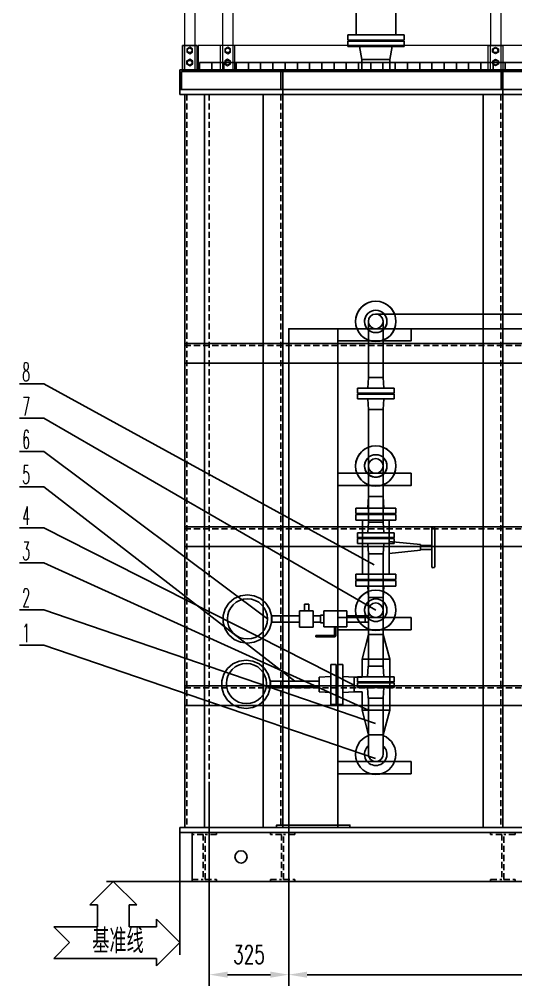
# Model space of a CAD drawing. Header units: millimetres. Extents: x 115735 to 194929, y 30422 to 45272.
# Drawn here: x 181114 to 183143, y 38954 to 42908 of the extents above; entities that cross this region are included whole.
import ezdxf

# ---------------------------------------------------------------- set-up
doc = ezdxf.new("R2010")
doc.units = ezdxf.units.MM
doc.linetypes.add('DASHED2', pattern=[0.375, 0.25, -0.125])
doc.layers.add('DATA', color=4, linetype='Continuous')
doc.layers.add('DIM', color=3, linetype='Continuous')
doc.layers.add('ST_GL_WELDING SYMBOL', color=6, linetype='Continuous', lineweight=13)
doc.layers.add('ST_MA_EQUI', color=7, linetype='Continuous', lineweight=15)
doc.styles.add('HZFS', font='txt.shx', dxfattribs={"width": 0.67, "bigfont": 'HZFS.shx'})
doc.styles.add('JEREH', font='isocp.shx', dxfattribs={"width": 0.7, "bigfont": 'hzfs.shx'})
doc.styles.add('残雪', font='romans.shx', dxfattribs={"width": 0.5, "bigfont": 'hztxt.shx'})
doc.dimstyles.new('DIMSTD1-35', dxfattribs={"dimscale": 30, "dimtxt": 2.5, "dimasz": 2.5, "dimexe": 1.5, "dimexo": 0.5, "dimgap": 1.5, "dimtad": 1, "dimdec": 0, "dimrnd": 0.1, "dimdsep": 46, "dimtxsty": 'HZFS', "dimcen": 0, "dimclrd": 4, "dimclre": 4, "dimclrt": 4, "dimadec": 0, "dimazin": 0, "dimtfac": 0.5, "dimtdec": 4, "dimtmove": 0, "dimatfit": 3, "dimfxl": 1, "dimtolj": 1, "dimarcsym": 0})

# ---------------------------------------------------------------- blocks, each defined once
blk = doc.blocks.new('*D304')
at = {"color": 4, "lineweight": -2, "transparency": 16777216}
for p, q in [((181890.6, 39771.2), (181890.6, 38954)), ((182215.6, 39771.2), (182215.6, 38954)), ((181965.6, 38999), (182140.6, 38999))]:
    blk.add_line(p, q, dxfattribs=at)
at = {"color": 4, "transparency": 16777216}
for points in [[(181965.6, 39011.5), (181965.6, 38986.5), (181890.6, 38999)], [(182140.6, 39011.5), (182140.6, 38986.5), (182215.6, 38999)]]:
    blk.add_solid(points, dxfattribs=at)
at = {"layer": 'Defpoints', "color": 0, "transparency": 16777216}
for p in [(181890.6, 39786.2), (182215.6, 39786.2), (182215.6, 38999)]:
    blk.add_point(p, dxfattribs=at)
at = {"color": 4, "transparency": 16777216, "insert": (182053.1, 39081.5), "char_height": 75, "attachment_point": 5, "style": 'HZFS'}
blk.add_mtext('\\A1;325', dxfattribs=at)
blk = doc.blocks.new('*D305')
at = {"color": 4, "lineweight": -2, "transparency": 16777216}
for p, q in [((182215.6, 39771.2), (182215.6, 38954)), ((185165.6, 39771.2), (185165.6, 38954)), ((182290.6, 38999), (185090.6, 38999))]:
    blk.add_line(p, q, dxfattribs=at)
at = {"color": 4, "transparency": 16777216}
for points in [[(182290.6, 39011.5), (182290.6, 38986.5), (182215.6, 38999)], [(185090.6, 39011.5), (185090.6, 38986.5), (185165.6, 38999)]]:
    blk.add_solid(points, dxfattribs=at)
at = {"layer": 'Defpoints', "color": 0, "transparency": 16777216}
for p in [(182215.6, 39786.2), (185165.6, 39786.2), (185165.6, 38999)]:
    blk.add_point(p, dxfattribs=at)
at = {"color": 4, "transparency": 16777216, "insert": (183690.6, 39081.5), "char_height": 75, "attachment_point": 5, "style": 'HZFS'}
blk.add_mtext('\\A1;2950', dxfattribs=at)

msp = doc.modelspace()

# ---------------------------------------------------------------- linework, layer by layer
at = {"color": 8, "lineweight": -3, "ltscale": 10}
for p, q in [((182490.9, 43128.9), (182490.9, 42844.8)), ((182653.1, 43128.9), (182653.1, 42844.8)), ((182687, 42844.8), (182457, 42844.8)), ((182457, 42844.8), (182457, 42822.8)), ((182457, 42822.8), (182687, 42822.8)), ((182493.5, 42820.8), (182493.5, 42822.8)), ((182493.5, 42820.8), (182650.5, 42820.8)), ((182493.5, 42820.8), (182650.5, 42820.8)), ((182650.5, 42820.8), (182493.5, 42820.8)), ((182514, 42820.8), (182628, 42820.8)), ((182518.1, 42820.8), (182552.1, 42820.8)), ((182625.9, 42820.8), (182591.9, 42820.8)), ((182650.5, 42820.8), (182650.5, 42822.8)), ((182650.5, 42820.8), (182650.5, 42818.8)), ((182687, 42822.8), (182687, 42844.8)), ((182687, 42818.8), (182457, 42818.8)), ((182457, 42818.8), (182457, 42796.8)), ((182457, 42796.8), (182687, 42796.8)), ((182504.5, 42796.8), (182514, 42743.8)), ((182637.5, 42796.8), (182628, 42743.8)), ((182687, 42796.8), (182687, 42818.8)), ((182514, 42700.8), (182514, 42743.8)), ((182628, 42743.8), (182514, 42743.8)), ((182628, 42743.8), (182628, 42700.8))]:
    msp.add_line(p, q, dxfattribs=at)
at = {"color": 8}
for p, q in [((182493.5, 42820.8), (182493.5, 42818.8)), ((181840.6, 42800.8), (181840.6, 42700.8)), ((185730.6, 42730.8), (181850.6, 42730.8)), ((181850.6, 42730.8), (181850.6, 42700.8)), ((181850.6, 42730.8), (181850.6, 42700.8)), ((181900.6, 42730.8), (181900.6, 42700.8)), ((181950.6, 42730.8), (181950.6, 42700.8)), ((182000.6, 42730.8), (182000.6, 42700.8)), ((182050.6, 42730.8), (182050.6, 42700.8)), ((182100.6, 42730.8), (182100.6, 42700.8)), ((182150.6, 42730.8), (182150.6, 42700.8)), ((182200.6, 42730.8), (182200.6, 42700.8)), ((182250.6, 42730.8), (182250.6, 42700.8)), ((182300.6, 42730.8), (182300.6, 42700.8)), ((182350.6, 42730.8), (182350.6, 42700.8)), ((182400.6, 42730.8), (182400.6, 42700.8)), ((182450.6, 42730.8), (182450.6, 42700.8)), ((182500.6, 42730.8), (182500.6, 42700.8)), ((182550.6, 42730.8), (182550.6, 42700.8)), ((182600.6, 42730.8), (182600.6, 42700.8)), ((182650.6, 42730.8), (182650.6, 42700.8)), ((182700.6, 42730.8), (182700.6, 42700.8)), ((182750.6, 42730.8), (182750.6, 42700.8)), ((182800.6, 42730.8), (182800.6, 42700.8)), ((182850.6, 42730.8), (182850.6, 42700.8)), ((182900.6, 42730.8), (182900.6, 42700.8)), ((182950.6, 42730.8), (182950.6, 42700.8)), ((183000.6, 42730.8), (183000.6, 42700.8)), ((183050.6, 42730.8), (183050.6, 42700.8)), ((183100.6, 42730.8), (183100.6, 42700.8)), ((181770.6, 42700.8), (185810.6, 42700.8)), ((181770.6, 42620.8), (181770.6, 42700.8)), ((181850.6, 42700.8), (181770.6, 42700.8)), ((185803.6, 42693.8), (181777.6, 42693.8)), ((181850.6, 42693.8), (181777.6, 42693.8)), ((181777.6, 42693.8), (181777.6, 42620.8)), ((181780.6, 42700.8), (181840.6, 42700.8)), ((181850.6, 42700.8), (181850.6, 42693.8)), ((181850.6, 42700.8), (185730.6, 42700.8)), ((181935.6, 42700.8), (181995.6, 42700.8)), ((182110.6, 42700.8), (182110.6, 42693.8)), ((182110.6, 42700.8), (182190.6, 42700.8)), ((182110.6, 42693.8), (182183.6, 42693.8)), ((182183.6, 42693.8), (182183.6, 42620.8)), ((182190.6, 42600.8), (182190.6, 42700.8)), ((183010.6, 42700.8), (183010.6, 42693.8)), ((183010.6, 42700.8), (183090.6, 42700.8)), ((183010.6, 42693.8), (183083.6, 42693.8)), ((183030.6, 42700.8), (183090.6, 42700.8)), ((183083.6, 42693.8), (183083.6, 42620.8)), ((183090.6, 42600.8), (183090.6, 42700.8)), ((185810.6, 42620.8), (181770.6, 42620.8)), ((181770.6, 42620.8), (181770.6, 42600.8)), ((181770.6, 42600.8), (185810.6, 42600.8)), ((181870.6, 42600.8), (181790.6, 42600.8)), ((181790.6, 42600.8), (181790.6, 39600.8)), ((181870.6, 39600.8), (181870.6, 42600.8)), ((185710.6, 42600.8), (181870.6, 42600.8)), ((181870.6, 42600.8), (181870.6, 39600.8)), ((182190.6, 42600.8), (182110.6, 42600.8)), ((182110.6, 42600.8), (182110.6, 39600.8)), ((182190.6, 39600.8), (182190.6, 42600.8)), ((183090.6, 42600.8), (183010.6, 42600.8)), ((183010.6, 42600.8), (183010.6, 39600.8)), ((183090.6, 39600.8), (183090.6, 42600.8)), ((185790.6, 41580.8), (181790.6, 41580.8)), ((181790.6, 41580.8), (181790.6, 41500.8)), ((181790.6, 41500.8), (185790.6, 41500.8)), ((185790.6, 40830.8), (181790.6, 40830.8)), ((181790.6, 40830.8), (181790.6, 40750.8)), ((181790.6, 40750.8), (185790.6, 40750.8)), ((185790.6, 40180.8), (181790.6, 40180.8)), ((181790.6, 40180.8), (181790.6, 40100.8)), ((181790.6, 40100.8), (185790.6, 40100.8)), ((181770.6, 39600.8), (185810.6, 39600.8)), ((181770.6, 39580.8), (181770.6, 39600.8)), ((181770.6, 39580.8), (181770.6, 39080.8)), ((185810.6, 39580.8), (181770.6, 39580.8)), ((181790.6, 39600.8), (181870.6, 39600.8)), ((181820.3, 39380.8), (181820.3, 39580.8)), ((181870.6, 39600.8), (185710.6, 39600.8)), ((182110.6, 39600.8), (182190.6, 39600.8)), ((183010.6, 39600.8), (183090.6, 39600.8)), ((181820.3, 39380.8), (181470.6, 39380.8)), ((181820.3, 39380.8), (185760.3, 39380.8))]:
    msp.add_line(p, q, dxfattribs=at)
at = {"color": 8, "linetype": 'DASHED2', "ltscale": 100}
for p, q in [((181798.6, 42600.8), (181798.6, 39600.8)), ((185690.6, 42600.8), (181890.6, 42600.8)), ((181890.6, 42600.8), (181890.6, 39600.8)), ((182182.6, 42600.8), (182182.6, 39600.8)), ((183082.6, 42600.8), (183082.6, 39600.8)), ((181790.6, 41572.8), (185790.6, 41572.8)), ((181790.6, 40822.8), (185790.6, 40822.8)), ((181790.6, 40172.8), (185790.6, 40172.8)), ((181820.3, 39572.8), (181820.3, 39580.8)), ((181820.3, 39580.8), (181920.3, 39580.8)), ((181890.6, 39600.8), (185690.6, 39600.8)), ((181920.3, 39580.8), (181920.3, 39572.8)), ((182140.3, 39572.8), (182140.3, 39580.8)), ((182140.3, 39580.8), (182240.3, 39580.8)), ((182240.3, 39580.8), (182240.3, 39572.8)), ((183040.3, 39572.8), (183040.3, 39580.8)), ((183040.3, 39580.8), (183140.3, 39580.8)), ((183140.3, 39580.8), (183140.3, 39572.8)), ((181866.3, 39572.8), (181820.3, 39572.8)), ((181866.3, 39572.8), (181866.3, 39388.8)), ((181874.3, 39388.8), (181874.3, 39572.8)), ((181920.3, 39572.8), (181874.3, 39572.8)), ((182186.3, 39572.8), (182140.3, 39572.8)), ((182186.3, 39572.8), (182186.3, 39388.8)), ((182194.3, 39388.8), (182194.3, 39572.8)), ((182240.3, 39572.8), (182194.3, 39572.8)), ((183086.3, 39572.8), (183040.3, 39572.8)), ((183086.3, 39572.8), (183086.3, 39388.8)), ((183094.3, 39388.8), (183094.3, 39572.8)), ((183140.3, 39572.8), (183094.3, 39572.8)), ((181820.3, 39380.8), (181820.3, 39388.8)), ((181820.3, 39388.8), (181866.3, 39388.8)), ((181920.3, 39380.8), (181820.3, 39380.8)), ((181874.3, 39388.8), (181920.3, 39388.8)), ((181920.3, 39388.8), (181920.3, 39380.8)), ((182140.3, 39380.8), (182140.3, 39388.8)), ((182140.3, 39388.8), (182186.3, 39388.8)), ((182240.3, 39380.8), (182140.3, 39380.8)), ((182194.3, 39388.8), (182240.3, 39388.8)), ((182240.3, 39388.8), (182240.3, 39380.8)), ((183040.3, 39380.8), (183040.3, 39388.8)), ((183040.3, 39388.8), (183086.3, 39388.8)), ((183140.3, 39380.8), (183040.3, 39380.8)), ((183094.3, 39388.8), (183140.3, 39388.8)), ((183140.3, 39388.8), (183140.3, 39380.8))]:
    msp.add_line(p, q, dxfattribs=at)
at = {"color": 2}
for p, q in [((182541, 41674.9), (182541, 41441.9)), ((182571, 41701.8), (185010.3, 41701.8)), ((182601, 41674.9), (182601, 41441.9)), ((182571, 41641.8), (185010.3, 41641.8)), ((182541, 41311.5), (182601, 41311.5)), ((182541, 41311.5), (182541, 40955.2)), ((182601, 41311.5), (182601, 40955.2)), ((182541, 40955.2), (182541, 40850.7)), ((182601, 40955.2), (182601, 40850.7)), ((182541, 40720.3), (182601, 40720.3)), ((182541, 40720.3), (182541, 40260.8)), ((182601, 40720.3), (182601, 40260.8)), ((182540.7, 40130.4), (182600.7, 40130.4)), ((182541, 40130.4), (182541, 39900.9)), ((182601, 40130.4), (182601, 39900.9))]:
    msp.add_line(p, q, dxfattribs=at)
at = {"color": 0, "lineweight": -3, "ltscale": 10}
for p, q in [((182538.3, 40907.5), (182541, 40955.2)), ((182541, 40955.2), (182547, 40955.2)), ((182541, 40955.2), (182547, 40955.2)), ((182547, 40955.2), (182553, 40955.2)), ((182547, 40955.2), (182553, 40955.2)), ((182553, 40955.2), (182559, 40955.2)), ((182553, 40955.2), (182559, 40955.2)), ((182559, 40955.2), (182565, 40955.2)), ((182559, 40955.2), (182565, 40955.2)), ((182565, 40955.2), (182571, 40955.2)), ((182565, 40955.2), (182571, 40955.2)), ((182571, 40955.2), (182577, 40955.2)), ((182571, 40955.2), (182577, 40955.2)), ((182577, 40955.2), (182583, 40955.2)), ((182577, 40955.2), (182583, 40955.2)), ((182583, 40955.2), (182589, 40955.2)), ((182583, 40955.2), (182589, 40955.2)), ((182589, 40955.2), (182595, 40955.2)), ((182589, 40955.2), (182595, 40955.2)), ((182595, 40955.2), (182601, 40955.2)), ((182595, 40955.2), (182601, 40955.2)), ((182601, 40955.2), (182603.7, 40907.5)), ((182494.6, 40907.5), (182489.2, 40907.5)), ((182489.2, 40885.7), (182489.2, 40907.5)), ((182494.6, 40885.7), (182489.2, 40885.7)), ((182508.3, 40907.5), (182494.6, 40907.5)), ((182494.6, 40885.7), (182508.3, 40885.7)), ((182530.1, 40907.5), (182508.3, 40907.5)), ((182508.3, 40885.7), (182530.1, 40885.7)), ((182516.4, 40885.7), (182516.4, 40881.6)), ((182557.3, 40907.5), (182530.1, 40907.5)), ((182530.1, 40885.7), (182557.3, 40885.7)), ((182586, 40907.5), (182557.3, 40907.5)), ((182557.3, 40885.7), (182586, 40885.7)), ((182611.9, 40907.5), (182586, 40907.5)), ((182586, 40885.7), (182611.9, 40885.7)), ((182603.7, 40909), (182603.6, 40909)), ((182633.7, 40907.5), (182611.9, 40907.5)), ((182611.9, 40885.7), (182633.7, 40885.7)), ((182626.9, 40881.6), (182626.9, 40885.7)), ((182648.7, 40907.5), (182633.7, 40907.5)), ((182633.7, 40885.7), (182648.7, 40885.7)), ((182652.8, 40907.5), (182648.7, 40907.5)), ((182648.7, 40885.7), (182652.8, 40885.7)), ((182652.8, 40885.7), (182652.8, 40907.5)), ((182494.6, 40881.6), (182489.2, 40881.6)), ((182489.2, 40881.6), (182489.2, 40858.4)), ((182489.2, 40858.4), (182652.8, 40858.4)), ((182508.3, 40881.6), (182494.6, 40881.6)), ((182530.1, 40881.6), (182508.3, 40881.6)), ((182516.3, 40858.4), (182516.3, 40637.5)), ((182557.3, 40881.6), (182530.1, 40881.6)), ((182586, 40881.6), (182557.3, 40881.6)), ((182611.9, 40881.6), (182586, 40881.6)), ((182633.7, 40881.6), (182611.9, 40881.6)), ((182625.7, 40858.4), (182625.7, 40637.5)), ((182648.7, 40881.6), (182633.7, 40881.6)), ((182652.8, 40858.4), (182647.3, 40858.4)), ((182648.7, 40881.6), (182652.8, 40881.6)), ((182652.8, 40881.6), (182652.8, 40858.4)), ((182800.2, 40825.2), (182801.9, 40829.3)), ((182800.2, 40669.2), (182800.2, 40825.2)), ((182801.9, 40829.3), (182806.2, 40831)), ((182806.2, 40831), (182810.4, 40829.3)), ((182810.4, 40829.3), (182812.2, 40825.2)), ((182812.2, 40825.2), (182812.2, 40684.6)), ((182625.7, 40771.6), (182754.6, 40759.2)), ((182754.6, 40735.2), (182625.7, 40722.8)), ((182754.6, 40759.2), (182754.6, 40735.2)), ((182754.6, 40755.2), (182800.2, 40755.2)), ((182754.6, 40739.2), (182800.2, 40739.2)), ((182801.9, 40665.1), (182800.2, 40669.2)), ((182806.2, 40663.3), (182801.9, 40665.1)), ((182810.4, 40665.1), (182806.2, 40663.3)), ((182812.2, 40669.2), (182810.4, 40665.1)), ((182812.2, 40684.6), (182812.2, 40669.2)), ((182652.8, 40637.5), (182489.2, 40637.5)), ((182489.2, 40615.7), (182489.2, 40637.5)), ((182494.6, 40615.7), (182489.2, 40615.7)), ((182494.6, 40611.6), (182489.2, 40611.6)), ((182489.2, 40611.6), (182489.2, 40588.4)), ((182494.6, 40615.7), (182508.3, 40615.7)), ((182508.3, 40611.6), (182494.6, 40611.6)), ((182508.3, 40615.7), (182530.1, 40615.7)), ((182530.1, 40611.6), (182508.3, 40611.6)), ((182516.4, 40615.7), (182516.4, 40611.6)), ((182530.1, 40615.7), (182557.3, 40615.7)), ((182557.3, 40611.6), (182530.1, 40611.6)), ((182557.3, 40615.7), (182586, 40615.7)), ((182586, 40611.6), (182557.3, 40611.6)), ((182586, 40615.7), (182611.9, 40615.7)), ((182611.9, 40611.6), (182586, 40611.6)), ((182611.9, 40615.7), (182633.7, 40615.7)), ((182633.7, 40611.6), (182611.9, 40611.6)), ((182626.9, 40611.6), (182626.9, 40615.7)), ((182633.7, 40615.7), (182648.7, 40615.7)), ((182648.7, 40611.6), (182633.7, 40611.6)), ((182648.7, 40615.7), (182652.8, 40615.7)), ((182648.7, 40611.6), (182652.8, 40611.6)), ((182652.8, 40615.7), (182652.8, 40637.5)), ((182652.8, 40615.7), (182652.8, 40637.5)), ((182652.8, 40611.6), (182652.8, 40588.4)), ((182489.2, 40588.4), (182494.6, 40588.4)), ((182494.6, 40588.4), (182508.3, 40588.4)), ((182508.3, 40588.4), (182530.1, 40588.4)), ((182530.1, 40588.4), (182557.3, 40588.4)), ((182541, 40542.1), (182538.3, 40588.4)), ((182557.3, 40588.4), (182586, 40588.4)), ((182586, 40588.4), (182611.9, 40588.4)), ((182601, 40542.1), (182603.7, 40588.4)), ((182611.9, 40588.4), (182633.7, 40588.4)), ((182633.7, 40588.4), (182648.7, 40588.4)), ((182648.7, 40588.4), (182652.8, 40588.4)), ((181992.8, 40538.5), (181971, 40519.4)), ((182018.7, 40549.4), (181992.8, 40538.5)), ((182047.3, 40553.5), (182018.7, 40549.4)), ((182074.6, 40549.4), (182047.3, 40553.5)), ((182100.5, 40538.5), (182074.6, 40549.4)), ((182122.3, 40519.4), (182100.5, 40538.5)), ((182541, 40542.1), (182541, 40469)), ((182541, 40542.1), (182550.5, 40542.1)), ((182543.7, 40542.1), (182541, 40542.1)), ((182551.9, 40542.1), (182543.7, 40542.1)), ((182543.7, 40542.1), (182550.5, 40542.1)), ((182543.7, 40542.1), (182545.1, 40542.1)), ((182545.1, 40542.1), (182543.7, 40542.1)), ((182546.4, 40542.1), (182545.1, 40542.1)), ((182546.4, 40542.1), (182547.8, 40542.1)), ((182547.8, 40542.1), (182554.6, 40542.1)), ((182550.5, 40542.1), (182549.2, 40542.1)), ((182556, 40542.1), (182551.9, 40542.1)), ((182553.3, 40542.1), (182551.9, 40542.1)), ((182554.6, 40542.1), (182553.3, 40542.1)), ((182554.6, 40542.1), (182562.8, 40542.1)), ((182556, 40542.1), (182560.5, 40542.1)), ((182556, 40542.1), (182560.1, 40542.1)), ((182560.1, 40542.1), (182564.2, 40542.1)), ((182560.5, 40542.1), (182565, 40542.1)), ((182562.8, 40542.1), (182588.7, 40542.1)), ((182564.2, 40542.1), (182568.3, 40542.1)), ((182565, 40542.1), (182569.5, 40542.1)), ((182568.3, 40542.1), (182572.3, 40542.1)), ((182569.5, 40542.1), (182574, 40542.1)), ((182572.3, 40542.1), (182576.4, 40542.1)), ((182574, 40542.1), (182578.5, 40542.1)), ((182576.4, 40542.1), (182580.5, 40542.1)), ((182578.5, 40542.1), (182583, 40542.1)), ((182580.5, 40542.1), (182584.6, 40542.1)), ((182583, 40542.1), (182587.5, 40542.1)), ((182584.6, 40542.1), (182588.7, 40542.1)), ((182590.1, 40542.1), (182587.3, 40542.1)), ((182587.5, 40542.1), (182592, 40542.1)), ((182588.7, 40542.1), (182592.8, 40542.1)), ((182588.7, 40542.1), (182595.5, 40542.1)), ((182590.1, 40542.1), (182588.7, 40542.1)), ((182591.4, 40542.1), (182590.1, 40542.1)), ((182592.8, 40542.1), (182590.1, 40542.1)), ((182592, 40542.1), (182596.5, 40542.1)), ((182592.8, 40542.1), (182596.9, 40542.1)), ((182595.5, 40542.1), (182598.3, 40542.1)), ((182596.5, 40542.1), (182601, 40542.1)), ((182598.3, 40542.1), (182596.9, 40542.1)), ((182596.9, 40542.1), (182601, 40542.1)), ((182598.3, 40542.1), (182596.9, 40542.1)), ((182599.6, 40542.1), (182598.3, 40542.1)), ((182599.6, 40542.1), (182598.3, 40542.1)), ((182599.6, 40542.1), (182601, 40542.1)), ((182601, 40391.2), (182601, 40542.1)), ((181947.8, 40469), (181956, 40496.2)), ((181971, 40519.4), (181956, 40496.2)), ((182137.3, 40496.2), (182122.3, 40519.4)), ((182145.5, 40469), (182137.3, 40496.2)), ((182279.9, 40487), (182279.9, 40515.1)), ((182279.9, 40515.1), (182297.3, 40515.1)), ((182297.3, 40487), (182297.3, 40515.1)), ((182452.3, 40487.6), (182358.3, 40487.6)), ((182358.3, 40487.6), (182358.3, 40421.7)), ((182452.3, 40487.6), (182452.3, 40421.7)), ((181947.8, 40440.3), (181947.8, 40469)), ((182145.5, 40440.3), (182145.5, 40469)), ((182146.9, 40465), (182146.9, 40467.6)), ((182146.9, 40467.6), (182259.4, 40467.6)), ((182146.9, 40462.4), (182146.9, 40465)), ((182146.9, 40459.8), (182146.9, 40462.4)), ((182146.9, 40457.2), (182146.9, 40459.8)), ((182146.9, 40454.6), (182146.9, 40457.2)), ((182146.9, 40452.1), (182146.9, 40454.6)), ((182146.9, 40449.5), (182146.9, 40452.1)), ((182146.9, 40446.9), (182146.9, 40449.5)), ((182259.4, 40421), (182259.4, 40487)), ((182259.4, 40487), (182315, 40487)), ((182315, 40487), (182315, 40421)), ((182315, 40467.6), (182344.6, 40467.6)), ((182344.6, 40467.6), (182344.6, 40470.3)), ((182344.6, 40470.3), (182358.3, 40470.3)), ((182344.6, 40467.6), (182344.6, 40459.4)), ((182344.6, 40459.4), (182344.6, 40449.9)), ((182344.6, 40449.9), (182344.6, 40441.7)), ((182358.3, 40467.6), (182358.3, 40470.3)), ((182358.3, 40459.4), (182358.3, 40467.6)), ((182358.3, 40449.9), (182358.3, 40459.4)), ((182358.3, 40441.7), (182358.3, 40449.9)), ((182452.3, 40465), (182452.3, 40467.6)), ((182452.3, 40467.6), (182527.3, 40467.6)), ((182452.3, 40462.4), (182452.3, 40465)), ((182452.3, 40459.8), (182452.3, 40462.4)), ((182452.3, 40457.2), (182452.3, 40459.8)), ((182452.3, 40454.6), (182452.3, 40457.2)), ((182452.3, 40452.1), (182452.3, 40454.6)), ((182452.3, 40449.5), (182452.3, 40452.1)), ((182452.3, 40446.9), (182452.3, 40449.5)), ((182541, 40467.6), (182527.3, 40467.6)), ((182527.3, 40467.6), (182527.3, 40465)), ((182527.3, 40465), (182527.3, 40462.4)), ((182527.3, 40462.4), (182527.3, 40459.8)), ((182527.3, 40459.8), (182527.3, 40457.2)), ((182527.3, 40457.2), (182527.3, 40454.6)), ((182527.3, 40454.6), (182527.3, 40452.1)), ((182527.3, 40452.1), (182527.3, 40449.5)), ((182527.3, 40449.5), (182527.3, 40446.9)), ((182541, 40469), (182541, 40391.2)), ((181947.8, 40440.3), (181956, 40413.1)), ((181956, 40413.1), (181971, 40389.9)), ((182122.3, 40389.9), (182137.3, 40413.1)), ((182137.3, 40413.1), (182145.5, 40440.3)), ((182146.9, 40444.3), (182146.9, 40446.9)), ((182146.9, 40441.7), (182146.9, 40444.3)), ((182146.9, 40441.7), (182259.4, 40441.7)), ((182315, 40421), (182259.4, 40421)), ((182315, 40441.7), (182344.6, 40441.7)), ((182344.6, 40441.7), (182344.6, 40439)), ((182344.6, 40439), (182358.3, 40439)), ((182358.3, 40439), (182358.3, 40441.7)), ((182452.3, 40421.7), (182358.3, 40421.7)), ((182402.7, 40421.7), (182402.6, 40387.2)), ((182408.2, 40384.6), (182408.2, 40421.7)), ((182452.3, 40444.3), (182452.3, 40446.9)), ((182452.3, 40441.7), (182452.3, 40444.3)), ((182452.3, 40441.7), (182527.3, 40441.7)), ((182527.3, 40446.9), (182527.3, 40444.3)), ((182527.3, 40444.3), (182527.3, 40441.7)), ((182527.3, 40441.7), (182541, 40441.7)), ((181971, 40389.9), (181992.8, 40370.8)), ((181992.8, 40370.8), (182018.7, 40359.9)), ((182074.6, 40359.9), (182100.5, 40370.8)), ((182100.5, 40370.8), (182122.3, 40389.9)), ((182326.3, 40387.4), (182405.4, 40387.2)), ((182326.3, 40386), (182326.3, 40387.4)), ((182326.3, 40384.6), (182326.3, 40386)), ((182326.3, 40383.3), (182326.3, 40384.6)), ((182326.3, 40381.9), (182326.3, 40383.3)), ((182405.4, 40381.9), (182326.3, 40381.9)), ((182404.1, 40384.6), (182408.2, 40384.6)), ((182405.4, 40386), (182405.4, 40384.6)), ((182405.4, 40384.6), (182405.4, 40383.3)), ((182405.4, 40383.3), (182405.4, 40381.9)), ((182541, 40391.2), (182515.1, 40290.3)), ((182589.4, 40391.2), (182541, 40391.2)), ((182595.5, 40391.2), (182588.7, 40391.2)), ((182588.7, 40391.2), (182590.1, 40391.2)), ((182598.3, 40391.2), (182595.5, 40391.2)), ((182598.3, 40391.2), (182596.9, 40391.2)), ((182599.6, 40391.2), (182598.3, 40391.2)), ((182598.3, 40391.2), (182599.6, 40391.2)), ((182601, 40391.2), (182599.6, 40391.2)), ((182628.3, 40290.3), (182601, 40391.2)), ((182018.7, 40359.9), (182047.3, 40355.8)), ((182047.3, 40355.8), (182074.6, 40359.9)), ((182515.1, 40290.3), (182515.1, 40216.7)), ((182628.3, 40290.3), (182515.1, 40290.3)), ((182628.3, 40081.7), (182628.3, 40290.3)), ((181965.5, 40252.1), (181950.5, 40229)), ((181987.3, 40271.2), (181965.5, 40252.1)), ((182013.3, 40282.1), (181987.3, 40271.2)), ((182041.9, 40286.2), (182013.3, 40282.1)), ((182069.2, 40282.1), (182041.9, 40286.2)), ((182095.1, 40271.2), (182069.2, 40282.1)), ((182116.9, 40252.1), (182095.1, 40271.2)), ((182131.9, 40229), (182116.9, 40252.1)), ((182386.9, 40268.5), (182386.9, 40263.1)), ((182408.7, 40268.5), (182386.9, 40268.5)), ((182386.9, 40263.1), (182386.9, 40249.4)), ((182408.7, 40263.1), (182408.7, 40268.5)), ((182408.7, 40249.4), (182408.7, 40263.1)), ((182412.8, 40263.1), (182412.8, 40268.5)), ((182412.8, 40268.5), (182436, 40268.5)), ((182412.8, 40263.1), (182412.8, 40249.4)), ((182436, 40263.1), (182436, 40268.5)), ((182436, 40249.4), (182436, 40263.1)), ((182515.1, 40216.7), (182515.1, 40282.2)), ((181942.3, 40201.7), (181950.5, 40229)), ((182140.1, 40201.7), (182131.9, 40229)), ((182339.2, 40216.7), (182386.9, 40219.4)), ((182339.2, 40216.7), (182339.2, 40210.7)), ((182339.2, 40211.5), (182339.2, 40216.7)), ((182339.2, 40206.3), (182339.2, 40211.5)), ((182339.2, 40210.7), (182339.2, 40204.7)), ((182386.9, 40235.9), (182386.9, 40249.5)), ((182386.9, 40249.4), (182386.9, 40227.6)), ((182386.9, 40227.6), (182386.9, 40200.3)), ((182408.7, 40249.5), (182408.7, 40235.9)), ((182408.7, 40227.6), (182408.7, 40249.4)), ((182412.8, 40241.2), (182408.7, 40241.2)), ((182408.7, 40235.9), (182408.7, 40230.4)), ((182408.7, 40200.3), (182408.7, 40227.6)), ((182412.8, 40249.4), (182412.8, 40227.6)), ((182412.8, 40227.6), (182412.8, 40200.3)), ((182436, 40249.5), (182436, 40235.9)), ((182436, 40227.6), (182436, 40249.4)), ((182436, 40235.9), (182436, 40230.4)), ((182436, 40200.3), (182436, 40227.6)), ((182482.3, 40216.7), (182436, 40219.4)), ((182515.1, 40216.7), (182482.3, 40216.7)), ((182482.3, 40216.7), (182482.3, 40214)), ((182482.3, 40214), (182482.3, 40209.9)), ((181942.3, 40173.1), (181942.3, 40201.7)), ((181942.3, 40173.1), (181950.5, 40145.8)), ((182131.9, 40145.8), (182140.1, 40173.1)), ((182140.1, 40173.1), (182140.1, 40201.7)), ((182141.4, 40197.7), (182141.4, 40200.3)), ((182141.4, 40200.3), (182339.2, 40200.3)), ((182141.4, 40195.1), (182141.4, 40197.7)), ((182141.4, 40192.6), (182141.4, 40195.1)), ((182141.4, 40190), (182141.4, 40192.6)), ((182141.4, 40187.4), (182141.4, 40190)), ((182141.4, 40184.8), (182141.4, 40187.4)), ((182141.4, 40182.2), (182141.4, 40184.8)), ((182141.4, 40179.6), (182141.4, 40182.2)), ((182141.4, 40177), (182141.4, 40179.6)), ((182141.4, 40174.4), (182141.4, 40177)), ((182141.4, 40174.4), (182339.2, 40174.4)), ((182339.2, 40201.1), (182339.2, 40206.3)), ((182339.2, 40204.7), (182339.2, 40198.7)), ((182339.2, 40196), (182339.2, 40201.1)), ((182339.2, 40198.7), (182339.2, 40192.7)), ((182339.2, 40190.8), (182339.2, 40196)), ((182339.2, 40192.7), (182339.2, 40186.7)), ((182339.2, 40185.6), (182339.2, 40190.8)), ((182339.2, 40186.7), (182339.2, 40180.7)), ((182339.2, 40180.4), (182339.2, 40185.6)), ((182339.2, 40180.7), (182339.2, 40174.7)), ((182339.2, 40175.2), (182339.2, 40180.4)), ((182339.2, 40170.1), (182339.2, 40175.2)), ((182339.2, 40174.7), (182339.2, 40168.7)), ((182386.9, 40200.3), (182386.9, 40171.7)), ((182386.9, 40171.7), (182386.9, 40145.8)), ((182408.7, 40171.7), (182408.7, 40200.3)), ((182408.7, 40145.8), (182408.7, 40171.7)), ((182412.8, 40200.3), (182412.8, 40171.7)), ((182412.8, 40171.7), (182412.8, 40145.8)), ((182436, 40171.7), (182436, 40200.3)), ((182436, 40145.8), (182436, 40171.7)), ((182482.3, 40196.2), (182482.3, 40209.9)), ((182482.3, 40209.9), (182482.3, 40196.2)), ((182482.3, 40205.8), (182482.3, 40204.4)), ((182482.3, 40204.4), (182482.3, 40203.1)), ((182482.3, 40196.2), (182482.3, 40193.5)), ((182482.3, 40193.5), (182482.3, 40190.8)), ((182482.3, 40187.4), (182482.3, 40190.8)), ((182482.3, 40190.8), (182482.3, 40164.9)), ((182482.3, 40184), (182482.3, 40187.4)), ((182482.3, 40184), (182482.3, 40179.9)), ((182482.3, 40180.6), (182482.3, 40184)), ((182482.3, 40177.1), (182482.3, 40180.6)), ((182482.3, 40179.9), (182482.3, 40178.5)), ((182482.3, 40173.7), (182482.3, 40177.1)), ((182482.3, 40170.3), (182482.3, 40173.7)), ((181950.5, 40145.8), (181965.5, 40122.6)), ((182116.9, 40122.6), (182131.9, 40145.8)), ((182339.2, 40164.9), (182339.2, 40170.1)), ((182339.2, 40168.7), (182339.2, 40162.7)), ((182339.2, 40156.7), (182339.2, 40164.9)), ((182339.2, 40162.7), (182339.2, 40156.7)), ((182339.2, 40156.7), (182386.9, 40154)), ((182386.9, 40145.8), (182386.9, 40124)), ((182408.7, 40124), (182408.7, 40145.8)), ((182412.8, 40145.8), (182412.8, 40124)), ((182482.3, 40156.7), (182436, 40154)), ((182436, 40124), (182436, 40145.8)), ((182482.3, 40166.9), (182482.3, 40170.3)), ((182482.3, 40163.5), (182482.3, 40166.9)), ((182482.3, 40164.9), (182482.3, 40156.7)), ((182482.3, 40160.1), (182482.3, 40163.5)), ((182482.3, 40156.7), (182482.3, 40160.1)), ((182482.3, 40156.7), (182515.1, 40156.7)), ((182515.1, 40156.7), (182515.1, 40081.7)), ((181965.5, 40122.6), (181987.3, 40103.5)), ((181987.3, 40103.5), (182013.3, 40092.6)), ((182013.3, 40092.6), (182041.9, 40088.5)), ((182041.9, 40088.5), (182069.2, 40092.6)), ((182069.2, 40092.6), (182095.1, 40103.5)), ((182095.1, 40103.5), (182116.9, 40122.6)), ((182386.9, 40124), (182386.9, 40109)), ((182386.9, 40109), (182386.9, 40104.9)), ((182408.7, 40104.9), (182386.9, 40104.9)), ((182408.7, 40130.8), (182412.8, 40130.8)), ((182408.7, 40109), (182408.7, 40124)), ((182408.7, 40109), (182408.7, 40104.9)), ((182412.8, 40124), (182412.8, 40109)), ((182412.8, 40109), (182412.8, 40104.9)), ((182412.8, 40104.9), (182436, 40104.9)), ((182436, 40109), (182436, 40124)), ((182436, 40104.9), (182436, 40109)), ((182515.1, 40081.7), (182541, 39980.8)), ((182515.1, 40081.7), (182628.3, 40081.7)), ((182628.3, 40081.7), (182601, 39980.8)), ((182541, 39980.8), (182541, 39900.8)), ((182541, 39980.8), (182601, 39980.8)), ((182601, 39980.8), (182601, 39900.8))]:
    msp.add_line(p, q, dxfattribs=at)
at = {"color": 2}
for points in [[(182215.6, 39600.8), (182415.6, 39600.8), (182415.6, 41641.8), (182215.6, 41641.8)], [(182415.6, 41591.8), (182715.6, 41591.8), (182715.6, 41641.8), (182415.6, 41641.8)], [(182415.6, 41000.4), (182715.6, 41000.4), (182715.6, 41050.4), (182415.6, 41050.4)], [(182415.6, 39820.8), (182715.6, 39820.8), (182715.6, 39870.8), (182415.6, 39870.8)]]:
    msp.add_lwpolyline(points, close=True, dxfattribs=at)
for points in [[(182601.3, 41441.9), (182571.3, 41441.9), (182567.9, 41441.9), (182564.5, 41441.9), (182561.2, 41441.9), (182557.8, 41441.9), (182554.4, 41441.9), (182551.1, 41441.9), (182547.7, 41441.9), (182544.3, 41441.9), (182541, 41441.9), (182541, 41441.9), (182538.2, 41398.4)], [(182601.3, 41441.9), (182604.1, 41398.4)], [(182496.1, 41378.8), (182496.1, 41398.4)], [(182496.1, 41398.4), (182500.3, 41398.4)], [(182500.3, 41378.8), (182496.1, 41378.8), (182496.1, 41378.8), (182496.1, 41397)], [(182500.3, 41398.4), (182512.9, 41398.4)], [(182512.9, 41398.4), (182534, 41398.4)], [(182534, 41398.4), (182557.8, 41398.4)], [(182557.8, 41398.4), (182584.4, 41398.4)], [(182584.4, 41398.4), (182608.3, 41398.4)], [(182608.3, 41398.4), (182627.9, 41398.4)], [(182627.9, 41398.4), (182641.9, 41398.4)], [(182641.9, 41378.8), (182646.1, 41378.8), (182646.1, 41378.8), (182646.1, 41398.4)], [(182641.9, 41398.4), (182646.1, 41398.4)], [(182646.1, 41378.8), (182646.1, 41397)], [(182496.1, 41374.6), (182496.1, 41355)], [(182500.3, 41374.6), (182496.1, 41374.6)], [(182500.3, 41378.8), (182512.9, 41378.8)], [(182512.9, 41374.6), (182500.3, 41374.6)], [(182512.9, 41378.8), (182534, 41378.8)], [(182534, 41374.6), (182512.9, 41374.6)], [(182518.6, 41378.8), (182518.6, 41374.6)], [(182557.8, 41374.6), (182518.6, 41374.6)], [(182534, 41378.8), (182557.8, 41378.8)], [(182557.8, 41374.6), (182534, 41374.6)], [(182557.8, 41378.8), (182584.4, 41378.8)], [(182584.4, 41374.6), (182557.8, 41374.6)], [(182584.4, 41374.6), (182557.8, 41374.6)], [(182584.4, 41378.8), (182608.3, 41378.8)], [(182608.3, 41374.6), (182584.4, 41374.6)], [(182622.3, 41374.6), (182584.4, 41374.6)], [(182608.3, 41378.8), (182627.9, 41378.8)], [(182627.9, 41374.6), (182608.3, 41374.6)], [(182622.3, 41374.6), (182622.3, 41378.8)], [(182627.9, 41378.8), (182641.9, 41378.8)], [(182641.9, 41374.6), (182627.9, 41374.6)], [(182641.9, 41378.8), (182646.1, 41378.8)], [(182641.9, 41374.6), (182646.1, 41374.6), (182646.1, 41374.6), (182646.1, 41355)], [(182496.1, 41355), (182500.3, 41355)], [(182500.3, 41355), (182512.9, 41355)], [(182512.9, 41355), (182534, 41355)], [(182534, 41355), (182557.8, 41355)], [(182574.6, 41311.5), (182571.3, 41311.5), (182567.9, 41311.5), (182564.5, 41311.5), (182561.2, 41311.5), (182557.8, 41311.5), (182554.4, 41311.5), (182551.1, 41311.5), (182547.7, 41311.5), (182544.3, 41311.5), (182541, 41311.5), (182541, 41311.5), (182538.2, 41355)], [(182557.8, 41355), (182584.4, 41355)], [(182584.4, 41355), (182608.3, 41355)], [(182601.3, 41311.5), (182604.1, 41355)], [(182608.3, 41355), (182627.9, 41355)], [(182627.9, 41355), (182641.9, 41355)], [(182641.9, 41355), (182646.1, 41355)], [(182541, 41311.5), (182544.3, 41311.5), (182547.7, 41311.5), (182551.1, 41311.5), (182554.4, 41311.5), (182557.8, 41311.5), (182561.2, 41311.5), (182564.5, 41311.5), (182567.9, 41311.5), (182571.3, 41311.5), (182574.6, 41311.5)], [(182546.6, 41311.5), (182543.8, 41311.5)], [(182555, 41311.5), (182552.2, 41311.5)], [(182564.8, 41311.5), (182563.4, 41311.5)], [(182567.6, 41311.5), (182564.8, 41311.5)], [(182577.4, 41311.5), (182574.6, 41311.5)], [(182590, 41311.5), (182577.4, 41311.5)], [(182585.8, 41311.5), (182580.2, 41311.5)], [(182580.2, 41311.5), (182585.8, 41311.5)], [(182591.4, 41311.5), (182590, 41311.5)], [(182591.4, 41311.5), (182601.3, 41311.5), (182601.3, 41311.5), (182591.4, 41311.5), (182591.4, 41311.5)], [(182597.1, 41311.5), (182595.7, 41311.5)], [(182601.3, 40850.7), (182571.3, 40850.7), (182567.9, 40850.7), (182564.5, 40850.7), (182561.2, 40850.7), (182557.8, 40850.7), (182554.4, 40850.7), (182551.1, 40850.7), (182547.7, 40850.7), (182544.3, 40850.7), (182541, 40850.7), (182541, 40850.7), (182538.2, 40807.2)], [(182601.3, 40850.7), (182604.1, 40807.2)], [(182496.1, 40787.6), (182496.1, 40807.2)], [(182496.1, 40807.2), (182500.3, 40807.2)], [(182500.3, 40787.6), (182496.1, 40787.6), (182496.1, 40787.6), (182496.1, 40805.8)], [(182500.3, 40807.2), (182512.9, 40807.2)], [(182512.9, 40807.2), (182534, 40807.2)], [(182534, 40807.2), (182557.8, 40807.2)], [(182557.8, 40807.2), (182584.4, 40807.2)], [(182584.4, 40807.2), (182608.3, 40807.2)], [(182608.3, 40807.2), (182627.9, 40807.2)], [(182627.9, 40807.2), (182641.9, 40807.2)], [(182641.9, 40787.6), (182646.1, 40787.6), (182646.1, 40787.6), (182646.1, 40807.2)], [(182641.9, 40807.2), (182646.1, 40807.2)], [(182646.1, 40787.6), (182646.1, 40805.8)], [(182496.1, 40783.4), (182496.1, 40763.8)], [(182500.3, 40783.4), (182496.1, 40783.4)], [(182500.3, 40787.6), (182512.9, 40787.6)], [(182512.9, 40783.4), (182500.3, 40783.4)], [(182512.9, 40787.6), (182534, 40787.6)], [(182534, 40783.4), (182512.9, 40783.4)], [(182518.6, 40787.6), (182518.6, 40783.4)], [(182557.8, 40783.4), (182518.6, 40783.4)], [(182534, 40787.6), (182557.8, 40787.6)], [(182557.8, 40783.4), (182534, 40783.4)], [(182557.8, 40787.6), (182584.4, 40787.6)], [(182584.4, 40783.4), (182557.8, 40783.4)], [(182584.4, 40783.4), (182557.8, 40783.4)], [(182584.4, 40787.6), (182608.3, 40787.6)], [(182608.3, 40783.4), (182584.4, 40783.4)], [(182622.3, 40783.4), (182584.4, 40783.4)], [(182608.3, 40787.6), (182627.9, 40787.6)], [(182627.9, 40783.4), (182608.3, 40783.4)], [(182622.3, 40783.4), (182622.3, 40787.6)], [(182627.9, 40787.6), (182641.9, 40787.6)], [(182641.9, 40783.4), (182627.9, 40783.4)], [(182641.9, 40787.6), (182646.1, 40787.6)], [(182641.9, 40783.4), (182646.1, 40783.4), (182646.1, 40783.4), (182646.1, 40763.8)], [(182496.1, 40763.8), (182500.3, 40763.8)], [(182500.3, 40763.8), (182512.9, 40763.8)], [(182512.9, 40763.8), (182534, 40763.8)], [(182534, 40763.8), (182557.8, 40763.8)], [(182574.6, 40720.3), (182571.3, 40720.3), (182567.9, 40720.3), (182564.5, 40720.3), (182561.2, 40720.3), (182557.8, 40720.3), (182554.4, 40720.3), (182551.1, 40720.3), (182547.7, 40720.3), (182544.3, 40720.3), (182541, 40720.3), (182541, 40720.3), (182538.2, 40763.8)], [(182557.8, 40763.8), (182584.4, 40763.8)], [(182584.4, 40763.8), (182608.3, 40763.8)], [(182601.3, 40720.3), (182604.1, 40763.8)], [(182608.3, 40763.8), (182627.9, 40763.8)], [(182627.9, 40763.8), (182641.9, 40763.8)], [(182641.9, 40763.8), (182646.1, 40763.8)], [(182541, 40720.3), (182544.3, 40720.3), (182547.7, 40720.3), (182551.1, 40720.3), (182554.4, 40720.3), (182557.8, 40720.3), (182561.2, 40720.3), (182564.5, 40720.3), (182567.9, 40720.3), (182571.3, 40720.3), (182574.6, 40720.3)], [(182546.6, 40720.3), (182543.8, 40720.3)], [(182555, 40720.3), (182552.2, 40720.3)], [(182564.8, 40720.3), (182563.4, 40720.3)], [(182567.6, 40720.3), (182564.8, 40720.3)], [(182577.4, 40720.3), (182574.6, 40720.3)], [(182590, 40720.3), (182577.4, 40720.3)], [(182585.8, 40720.3), (182580.2, 40720.3)], [(182580.2, 40720.3), (182585.8, 40720.3)], [(182591.4, 40720.3), (182590, 40720.3)], [(182591.4, 40720.3), (182601.3, 40720.3), (182601.3, 40720.3), (182591.4, 40720.3), (182591.4, 40720.3)], [(182597.1, 40720.3), (182595.7, 40720.3)], [(182601, 40260.8), (182571, 40260.8), (182567.6, 40260.8), (182564.3, 40260.8), (182560.9, 40260.8), (182557.5, 40260.8), (182554.2, 40260.8), (182550.8, 40260.8), (182547.4, 40260.8), (182544.1, 40260.8), (182540.7, 40260.8), (182540.7, 40260.8), (182537.9, 40217.4)], [(182601, 40260.8), (182603.8, 40217.4)], [(182495.8, 40197.7), (182495.8, 40217.4)], [(182495.8, 40217.4), (182500, 40217.4)], [(182500, 40197.7), (182495.8, 40197.7), (182495.8, 40197.7), (182495.8, 40216)], [(182500, 40217.4), (182512.7, 40217.4)], [(182512.7, 40217.4), (182533.7, 40217.4)], [(182533.7, 40217.4), (182557.5, 40217.4)], [(182557.5, 40217.4), (182584.2, 40217.4)], [(182584.2, 40217.4), (182608, 40217.4)], [(182608, 40217.4), (182627.6, 40217.4)], [(182627.6, 40217.4), (182641.6, 40217.4)], [(182641.6, 40197.7), (182645.8, 40197.7), (182645.8, 40197.7), (182645.8, 40217.4)], [(182641.6, 40217.4), (182645.8, 40217.4)], [(182645.8, 40197.7), (182645.8, 40216)], [(182495.8, 40193.5), (182495.8, 40173.9)], [(182500, 40193.5), (182495.8, 40193.5)], [(182495.8, 40173.9), (182500, 40173.9)], [(182500, 40197.7), (182512.7, 40197.7)], [(182512.7, 40193.5), (182500, 40193.5)], [(182500, 40173.9), (182512.7, 40173.9)], [(182512.7, 40197.7), (182533.7, 40197.7)], [(182533.7, 40193.5), (182512.7, 40193.5)], [(182512.7, 40173.9), (182533.7, 40173.9)], [(182518.3, 40197.7), (182518.3, 40193.5)], [(182557.5, 40193.5), (182518.3, 40193.5)], [(182533.7, 40197.7), (182557.5, 40197.7)], [(182557.5, 40193.5), (182533.7, 40193.5)], [(182533.7, 40173.9), (182557.5, 40173.9)], [(182574.3, 40130.4), (182571, 40130.4), (182567.6, 40130.4), (182564.3, 40130.4), (182560.9, 40130.4), (182557.5, 40130.4), (182554.2, 40130.4), (182550.8, 40130.4), (182547.4, 40130.4), (182544.1, 40130.4), (182540.7, 40130.4), (182540.7, 40130.4), (182537.9, 40173.9)], [(182557.5, 40197.7), (182584.2, 40197.7)], [(182584.2, 40193.5), (182557.5, 40193.5)], [(182584.2, 40193.5), (182557.5, 40193.5)], [(182557.5, 40173.9), (182584.2, 40173.9)], [(182584.2, 40197.7), (182608, 40197.7)], [(182608, 40193.5), (182584.2, 40193.5)], [(182622, 40193.5), (182584.2, 40193.5)], [(182584.2, 40173.9), (182608, 40173.9)], [(182601, 40130.4), (182603.8, 40173.9)], [(182608, 40197.7), (182627.6, 40197.7)], [(182627.6, 40193.5), (182608, 40193.5)], [(182608, 40173.9), (182627.6, 40173.9)], [(182622, 40193.5), (182622, 40197.7)], [(182627.6, 40197.7), (182641.6, 40197.7)], [(182641.6, 40193.5), (182627.6, 40193.5)], [(182627.6, 40173.9), (182641.6, 40173.9)], [(182641.6, 40197.7), (182645.8, 40197.7)], [(182641.6, 40193.5), (182645.8, 40193.5), (182645.8, 40193.5), (182645.8, 40173.9)], [(182641.6, 40173.9), (182645.8, 40173.9)], [(182540.7, 40130.4), (182544.1, 40130.4), (182547.4, 40130.4), (182550.8, 40130.4), (182554.2, 40130.4), (182557.5, 40130.4), (182560.9, 40130.4), (182564.3, 40130.4), (182567.6, 40130.4), (182571, 40130.4), (182574.3, 40130.4)], [(182546.3, 40130.4), (182543.5, 40130.4)], [(182554.7, 40130.4), (182551.9, 40130.4)], [(182564.5, 40130.4), (182563.1, 40130.4)], [(182567.3, 40130.4), (182564.5, 40130.4)], [(182577.1, 40130.4), (182574.3, 40130.4)], [(182589.8, 40130.4), (182577.1, 40130.4)], [(182585.6, 40130.4), (182580, 40130.4)], [(182580, 40130.4), (182585.6, 40130.4)], [(182591.2, 40130.4), (182589.8, 40130.4)], [(182591.2, 40130.4), (182601, 40130.4), (182601, 40130.4), (182591.2, 40130.4), (182591.2, 40130.4)], [(182596.8, 40130.4), (182595.4, 40130.4)]]:
    msp.add_lwpolyline(points, dxfattribs=at)
at = {"color": 0, "lineweight": -3, "ltscale": 10}
msp.add_lwpolyline([(182415.6, 40410.1), (182715.6, 40410.1), (182715.6, 40460.1), (182415.6, 40460.1)], close=True, dxfattribs=at)
at = {"color": 4}
msp.add_lwpolyline([(182165.6, 39600.8), (182465.6, 39600.8), (182465.6, 39610.8), (182165.6, 39610.8)], close=True, dxfattribs=at)
at = {"color": 2}
for centre, radius in [((182571, 41671.8), 82.5), ((182571, 41671.8), 46), ((182571, 41671.8), 30), ((182571, 41671.8), 30), ((182571, 41080.4), 82.5), ((182571, 41080.4), 46), ((182571, 41080.4), 30), ((182571, 40490.1), 82.5), ((182571, 40490.1), 46), ((182571, 40490.1), 30)]:
    msp.add_circle(centre, radius, dxfattribs=at)
at = {"color": 0, "lineweight": -3, "ltscale": 10}
for centre in [(182046.7, 40454.6), (182042.6, 40190)]:
    msp.add_circle(centre, 82, dxfattribs=at)
at = {"color": 8, "lineweight": -3, "ltscale": 10}
msp.add_circle((182020.3, 39480.8), 25, dxfattribs=at)
at = {"color": 2}
for centre, radius, start, end in [((182571, 41671.8), 82.5, 111.3237, 69.243), ((182571, 41671.8), 46, 130.7057, 49.2943), ((182571, 41671.8), 30, 179.8676, 0.1324), ((182571, 41080.4), 82.5, 111.3237, 69.243), ((182571, 41080.4), 46, 130.7057, 49.2943), ((182571, 40490.1), 82.5, 111.3237, 69.243), ((182571, 40490.1), 46, 130.7057, 49.2943), ((182571, 39900.8), 30, 179.8676, 0.1324)]:
    msp.add_arc(centre, radius, start, end, dxfattribs=at)
at = {"color": 0, "lineweight": -3, "ltscale": 10}
for radius, start, end in [(82.5, 111.3237, 69.243), (46, 130.7057, 49.2943)]:
    msp.add_arc((182571, 39900.8), radius, start, end, dxfattribs=at)
at = {"layer": 'DATA', "color": 8, "ltscale": 10}
for p, q in [((181402.8, 39285.2), (181498.4, 39380.8)), ((181498.4, 39380.8), (181594, 39285.2)), ((181433.4, 39285.2), (181402.8, 39285.2)), ((181433.4, 39195), (181433.4, 39285.2)), ((181563.3, 39285.2), (181563.3, 39195)), ((181594, 39285.2), (181563.3, 39285.2)), ((181675, 39225.7), (181770.6, 39130.1)), ((181675, 39195), (181675, 39225.7)), ((181254.7, 39195), (181319.6, 39130.1)), ((181433.4, 39195), (181254.7, 39195)), ((181563.3, 39195), (181675, 39195)), ((181319.6, 39130.1), (181254.7, 39065.1)), ((181770.6, 39130.1), (181675, 39034.5)), ((181675, 39065.1), (181254.7, 39065.1)), ((181675, 39034.5), (181675, 39065.1))]:
    msp.add_line(p, q, dxfattribs=at)
at = {"layer": 'DIM', "ltscale": 80}
for p, q in [((181214.4, 41416.1), (181114.4, 41416.1)), ((181214.4, 41416.1), (182565.2, 40675.7)), ((181214.4, 41275.8), (181114.4, 41275.8)), ((181214.4, 41275.8), (182571, 40490.1)), ((181214.4, 41139.7), (181114.4, 41139.7)), ((181214.4, 41139.7), (182128.6, 40454.6)), ((181214.4, 40995.6), (181114.4, 40995.6)), ((181214.4, 40995.6), (182240.3, 40200.3)), ((181214.4, 40827.6), (181114.4, 40827.6)), ((181214.4, 40827.6), (182482.3, 40184)), ((181214.4, 40683.6), (181114.4, 40683.6)), ((181214.4, 40683.6), (182541, 40081.7)), ((181214.4, 40491.9), (181114.4, 40491.9)), ((181214.4, 40491.9), (182570.1, 40027.3)), ((181214.4, 40347.8), (181114.4, 40347.8)), ((181214.4, 40347.8), (182570.1, 39883.3))]:
    msp.add_line(p, q, dxfattribs=at)
at = {"layer": 'ST_GL_WELDING SYMBOL', "color": 8, "ltscale": 3}
for p, q in [((181789.3, 42800.8), (181789.3, 42700.8)), ((181789.3, 42800.8), (181789.3, 42700.8)), ((181789.3, 42800.8), (181789.3, 42700.8)), ((181831.9, 42800.8), (181831.9, 42700.8)), ((181831.9, 42800.8), (181831.9, 42700.8)), ((181831.9, 42800.8), (181831.9, 42700.8)), ((181944.3, 42800.8), (181944.3, 42700.8)), ((181986.9, 42800.8), (181986.9, 42700.8)), ((183039.3, 42800.8), (183039.3, 42700.8)), ((183081.9, 42800.8), (183081.9, 42700.8))]:
    msp.add_line(p, q, dxfattribs=at)
at = {"layer": 'ST_GL_WELDING SYMBOL', "color": 8}
for centre in [(181810.6, 42780.8), (181965.8, 42780.8), (183060.4, 42780.8), (181810.6, 42730.8), (181810.6, 42730.8), (181965.6, 42730.8), (183060.6, 42730.8)]:
    msp.add_circle(centre, 9, dxfattribs=at)
at = {"layer": 'ST_MA_EQUI', "color": 8}
for p, q in [((181789.4, 43779.5), (181789.3, 42800.8)), ((181789.4, 43779.5), (181789.3, 42800.8)), ((181944.3, 43689.5), (181944.3, 42800.8)), ((181831.9, 43050.8), (181831.9, 42800.8)), ((181986.9, 43033.8), (181986.9, 42838.7)), ((183039.4, 43033.8), (183039.4, 42838.7)), ((183081.8, 43029.8), (183081.9, 42800.8)), ((181986.9, 42838.7), (181986.9, 42800.8)), ((183039.4, 42838.7), (183039.4, 42800.8)), ((181780.6, 42800.8), (181840.6, 42800.8)), ((181780.6, 42700.8), (181780.6, 42800.8)), ((181780.6, 42800.8), (181780.6, 42700.8)), ((181840.6, 42800.8), (181780.6, 42800.8)), ((181810.6, 42794.3), (181798.9, 42787.6)), ((181798.9, 42787.6), (181798.9, 42774.1)), ((181822.3, 42787.6), (181810.6, 42794.3)), ((181822.3, 42774.1), (181822.3, 42787.6)), ((181840.6, 42800.8), (181840.6, 42700.8)), ((181840.6, 42800.8), (181840.6, 42700.8)), ((185735.6, 42800.8), (181845.6, 42800.8)), ((181845.6, 42800.8), (181845.6, 42700.8)), ((181935.6, 42800.8), (181935.6, 42700.8)), ((181995.6, 42800.8), (181935.6, 42800.8)), ((181965.8, 42794.3), (181954.2, 42787.6)), ((181954.2, 42787.6), (181954.2, 42774.1)), ((181977.5, 42787.6), (181965.8, 42794.3)), ((181977.5, 42774.1), (181977.5, 42787.6)), ((181995.6, 42700.8), (181995.6, 42800.8)), ((183030.6, 42800.8), (183090.6, 42800.8)), ((183030.6, 42700.8), (183030.6, 42800.8)), ((183048.7, 42787.6), (183060.4, 42794.3)), ((183048.7, 42774.1), (183048.7, 42787.6)), ((183060.4, 42794.3), (183072.1, 42787.6)), ((183072.1, 42787.6), (183072.1, 42774.1)), ((183090.6, 42800.8), (183090.6, 42700.8)), ((181798.9, 42774.1), (181810.6, 42767.3)), ((181810.6, 42744.3), (181798.9, 42737.6)), ((181810.6, 42744.3), (181798.9, 42737.6)), ((181798.9, 42737.6), (181810.6, 42744.3)), ((181810.6, 42767.3), (181822.3, 42774.1)), ((181822.3, 42737.6), (181810.6, 42744.3)), ((181822.3, 42737.6), (181810.6, 42744.3)), ((181810.6, 42744.3), (181822.3, 42737.6)), ((181965.6, 42744.3), (181953.9, 42737.6)), ((181954.2, 42774.1), (181965.8, 42767.3)), ((181977.3, 42737.6), (181965.6, 42744.3)), ((181965.8, 42767.3), (181977.5, 42774.1)), ((183060.4, 42767.3), (183048.7, 42774.1)), ((183048.9, 42737.6), (183060.6, 42744.3)), ((183072.1, 42774.1), (183060.4, 42767.3)), ((183060.6, 42744.3), (183072.3, 42737.6)), ((181798.9, 42737.6), (181798.9, 42724.1)), ((181798.9, 42737.6), (181798.9, 42724.1)), ((181798.9, 42724.1), (181798.9, 42737.6)), ((181798.9, 42724.1), (181810.6, 42717.3)), ((181798.9, 42724.1), (181810.6, 42717.3)), ((181810.6, 42717.3), (181798.9, 42724.1)), ((181810.6, 42717.3), (181822.3, 42724.1)), ((181810.6, 42717.3), (181822.3, 42724.1)), ((181822.3, 42724.1), (181810.6, 42717.3)), ((181822.3, 42724.1), (181822.3, 42737.6)), ((181822.3, 42724.1), (181822.3, 42737.6)), ((181822.3, 42737.6), (181822.3, 42724.1)), ((181953.9, 42737.6), (181953.9, 42724.1)), ((181953.9, 42724.1), (181965.6, 42717.3)), ((181965.6, 42717.3), (181977.3, 42724.1)), ((181977.3, 42724.1), (181977.3, 42737.6)), ((183048.9, 42724.1), (183048.9, 42737.6)), ((183060.6, 42717.3), (183048.9, 42724.1)), ((183072.3, 42724.1), (183060.6, 42717.3)), ((183072.3, 42737.6), (183072.3, 42724.1)), ((181845.6, 42700.8), (185735.6, 42700.8))]:
    msp.add_line(p, q, dxfattribs=at)

# ---------------------------------------------------------------- texts
at = {"layer": 'DIM', "ltscale": 80, "style": '残雪', "width": 0.5}
for s, p in [('8', (181125.9, 41427.7)), ('7', (181125.9, 41287.5)), ('6', (181125.9, 41151.4)), ('5', (181125.9, 41007.3)), ('4', (181125.9, 40839.3)), ('3', (181125.9, 40695.2)), ('2', (181125.9, 40503.6)), ('1', (181125.9, 40359.5))]:
    msp.add_text(s, height=75, dxfattribs=at).set_placement(p)
at = {"layer": 'DIM', "color": 8, "ltscale": 10, "style": 'JEREH', "width": 0.7}
msp.add_text('基准线', height=100, dxfattribs=at).set_placement((181412.4, 39086.8))

# ---------------------------------------------------------------- dimensions: what is measured, and where the dimension line sits
at = {"color": 4}
for base, p1, p2, picture, middle in [((182215.6, 38999), (181890.6, 39786.2), (182215.6, 39786.2), '*D304', (182053.1, 39081.5)), ((185165.6, 38999), (182215.6, 39786.2), (185165.6, 39786.2), '*D305', (183690.6, 39081.5))]:
    dim = msp.add_linear_dim(base=base, p1=p1, p2=p2, dimstyle='DIMSTD1-35', dxfattribs=at)
    dim.commit()
    dim.dimension.update_dxf_attribs({"geometry": picture, "text_midpoint": middle})

doc.saveas('drawing.dxf')
